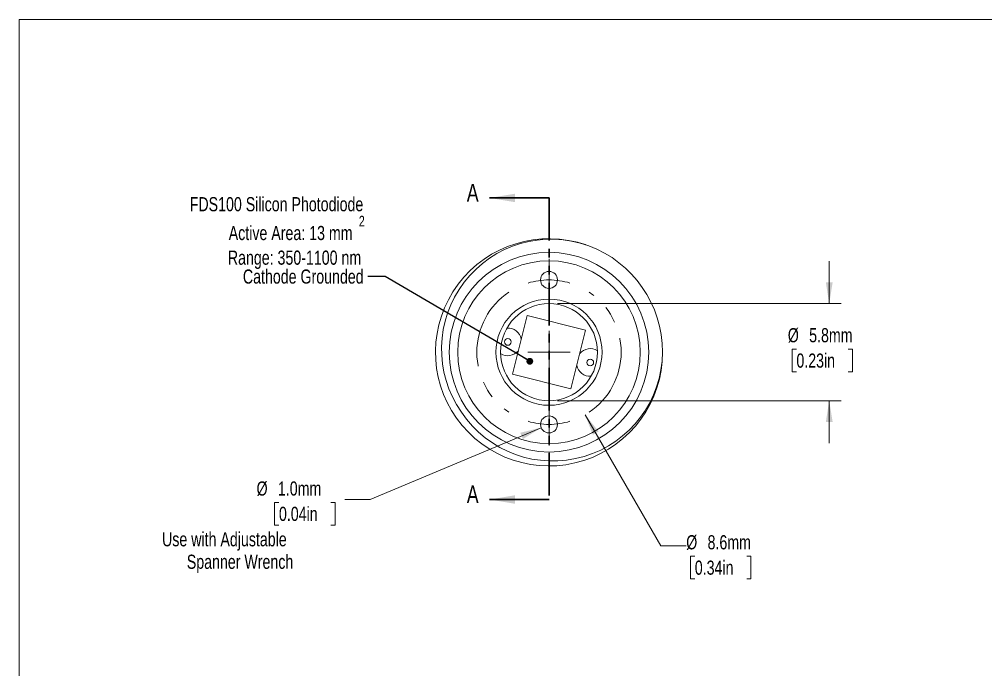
# Model space of a CAD drawing. Header units: millimetres. Extents: x 1 to 111, y 0 to 86.
# Drawn here: x 0.6 to 58.4, y 47 to 85.9 of the extents above; entities that cross this region are included whole.
import ezdxf

# ---------------------------------------------------------------- set-up
doc = ezdxf.new("R2010")
doc.units = ezdxf.units.MM
doc.header["$LTSCALE"] = 0.4
doc.linetypes.add('CENTERX2', pattern=[20.32, 12.7, -2.54, 2.54, -2.54])
doc.linetypes.add('PHANTOM', pattern=[12.7, 6.35, -1.27, 1.27, -1.27, 1.27, -1.27])
doc.styles.add('SLDTEXTSTYLE0', font='TXT', dxfattribs={"width": 0.75})
doc.dimstyles.new('SLDDIMSTYLE0', dxfattribs={"dimtxt": 0.846667, "dimasz": 1.27, "dimexe": 0, "dimexo": 0.0625, "dimgap": 0.211667, "dimtad": 0, "dimtih": 1, "dimtoh": 1, "dimdec": 1, "dimrnd": 1e-09, "dimzin": 12, "dimdsep": 46, "dimtxsty": 'SLDTEXTSTYLE0', "dimsah": 1, "dimcen": 0, "dimadec": 0, "dimazin": 3, "dimtfac": 1, "dimtdec": 1, "dimtofl": 0, "dimtmove": 0, "dimatfit": 3, "dimfxl": 1, "dimfrac": 2, "dimtolj": 1, "dimtzin": 12, "dimarcsym": 0})
doc.dimstyles.new('SLDDIMSTYLE1', dxfattribs={"dimtxt": 0.846667, "dimasz": 1.27, "dimexe": 0, "dimexo": 0.0625, "dimgap": 0.211667, "dimtad": 0, "dimtih": 1, "dimtoh": 1, "dimdec": 1, "dimrnd": 1e-09, "dimzin": 4, "dimdsep": 46, "dimtxsty": 'SLDTEXTSTYLE0', "dimsah": 1, "dimcen": 0, "dimadec": 0, "dimazin": 1, "dimtfac": 1, "dimtdec": 1, "dimtofl": 0, "dimtmove": 0, "dimatfit": 3, "dimfxl": 1, "dimfrac": 2, "dimtolj": 1, "dimtzin": 12, "dimarcsym": 0})
doc.dimstyles.new('SLDDIMSTYLE2', dxfattribs={"dimtxt": 0.846667, "dimasz": 1.27, "dimexe": 0, "dimexo": 0.0625, "dimgap": 0.211667, "dimtad": 0, "dimtih": 1, "dimtoh": 1, "dimdec": 1, "dimrnd": 1e-09, "dimzin": 12, "dimdsep": 46, "dimtxsty": 'SLDTEXTSTYLE0', "dimsah": 1, "dimcen": 0.09, "dimadec": 0, "dimazin": 3, "dimtfac": 1, "dimtdec": 1, "dimtmove": 0, "dimatfit": 0, "dimfxl": 1, "dimfrac": 2, "dimtolj": 1, "dimtzin": 12, "dimarcsym": 0})
doc.dimstyles.new('SLDDIMSTYLE3', dxfattribs={"dimtxt": 0.18, "dimasz": 0.4064, "dimexe": 0, "dimexo": 0.0625, "dimgap": 0, "dimtad": 0, "dimtih": 1, "dimtoh": 1, "dimdec": 0, "dimrnd": 1e-09, "dimzin": 0, "dimdsep": 46, "dimtxsty": 'Standard', "dimblk1": 'DOT', "dimblk2": 'DOT', "dimsah": 1, "dimcen": 0.09, "dimadec": 0, "dimazin": 0, "dimtfac": 0.4064, "dimtdec": 0, "dimtofl": 0, "dimtmove": 0, "dimatfit": 3, "dimldrblk": 'DOT', "dimfxl": 1, "dimfrac": 2, "dimtolj": 1, "dimtzin": 0, "dimarcsym": 0})

# ---------------------------------------------------------------- blocks, each defined once
blk = doc.blocks.new('_D')
at = {"color": 7, "linetype": 'Continuous', "lineweight": 0}
for p, q in [((34.48, 62.222), (39.005, 54.385)), ((39.005, 54.385), (40.529, 54.385)), ((41.044, 53.757), (40.786, 53.757)), ((40.786, 53.757), (40.786, 52.411)), ((44.147, 53.757), (44.404, 53.757)), ((44.404, 53.757), (44.404, 52.411)), ((40.786, 52.411), (41.044, 52.411)), ((44.404, 52.411), (44.147, 52.411))]:
    blk.add_line(p, q, dxfattribs=at)
blk.add_solid([(34.48, 62.222), (34.94, 61.02), (35.291, 61.223)], dxfattribs=at)
at = {"color": 7, "linetype": 'Continuous', "lineweight": 0, "char_height": 0.8467, "attachment_point": 1, "style": 'SLDTEXTSTYLE0'}
for s, insert in [('%%c', (40.529, 55.02)), ('8.6mm', (41.807, 55.02)), ('0.34in', (41.044, 53.503))]:
    blk.add_mtext(s, dxfattribs=dict(at, insert=insert))
blk = doc.blocks.new('_D_1')
at = {"color": 7, "linetype": 'Continuous', "lineweight": 0}
for p, q in [((31.853, 61.447), (21.624, 57.16)), ((16.165, 56.972), (15.907, 56.972)), ((15.907, 56.972), (15.907, 55.627)), ((19.268, 56.972), (19.525, 56.972)), ((19.525, 56.972), (19.525, 55.627)), ((21.624, 57.16), (20.1, 57.16)), ((15.907, 55.627), (16.165, 55.627)), ((19.525, 55.627), (19.268, 55.627))]:
    blk.add_line(p, q, dxfattribs=at)
blk.add_solid([(31.853, 61.447), (30.603, 61.143), (30.76, 60.768)], dxfattribs=at)
at = {"color": 7, "linetype": 'Continuous', "lineweight": 0, "attachment_point": 1, "style": 'SLDTEXTSTYLE0'}
for s, insert, char_height in [('%%c', (14.825, 58.235), 0.8467), ('1.0mm', (16.103, 58.235), 0.8467), ('0.04in', (16.165, 56.718), 0.8467), ('Use with Adjustable', (9.17, 55.201), 0.84667), ('Spanner Wrench', (10.651, 53.856), 0.84667)]:
    blk.add_mtext(s, dxfattribs=dict(at, insert=insert, char_height=char_height))
blk = doc.blocks.new('_D_2')
at = {"color": 7, "linetype": 'Continuous', "lineweight": 0}
for p, q in [((49.086, 68.861), (49.086, 71.401)), ((32.829, 68.861), (49.797, 68.861)), ((47.122, 66.136), (46.864, 66.136)), ((46.864, 66.136), (46.864, 64.79)), ((50.225, 66.136), (50.482, 66.136)), ((50.482, 66.136), (50.482, 64.79)), ((46.864, 64.79), (47.122, 64.79)), ((50.482, 64.79), (50.225, 64.79)), ((32.829, 63.061), (49.797, 63.061)), ((49.086, 63.061), (49.086, 60.521))]:
    blk.add_line(p, q, dxfattribs=at)
for points in [[(49.086, 68.861), (49.289, 70.131), (48.883, 70.131)], [(49.086, 63.061), (48.883, 61.791), (49.289, 61.791)]]:
    blk.add_solid(points, dxfattribs=at)
at = {"color": 7, "linetype": 'Continuous', "lineweight": 0, "char_height": 0.8467, "attachment_point": 1, "style": 'SLDTEXTSTYLE0'}
for s, insert in [('%%c', (46.607, 67.399)), ('5.8mm', (47.885, 67.399)), ('0.23in', (47.122, 65.882))]:
    blk.add_mtext(s, dxfattribs=dict(at, insert=insert))
blk = doc.blocks.new('SW_NOTE_3')
at = {"color": 0, "linetype": 'Continuous', "lineweight": 0, "attachment_point": 3, "style": 'SLDTEXTSTYLE0'}
for s, insert, char_height in [('FDS100 Silicon Photodiode', (-0.263, 4.751), 0.84667), ('2', (-0.175, 3.632), 0.635), ('Active Area: 13 mm', (-0.906, 3.029), 0.84667), ('Range: 350-1100 nm', (-0.389, 1.555), 0.84667), ('Cathode Grounded', (-0.244, 0.426), 0.84667)]:
    blk.add_mtext(s, dxfattribs=dict(at, insert=insert, char_height=char_height))
blk = doc.blocks.new('_DOT')
at = {"color": 0, "linetype": 'ByBlock', "lineweight": -2}
blk.add_line((-0.5, 0), (-1, 0), dxfattribs=at)
at = {"color": 0, "linetype": 'ByBlock', "const_width": 0.5}
blk.add_lwpolyline([(-0.25, 0, 1), (0.25, 0, 1)], format="xyb", close=True, dxfattribs=at)
blk = doc.blocks.new('SW_CENTERMARKSYMBOL_0')
at = {"color": 0, "linetype": 'Continuous', "lineweight": 0}
for p, q in [((0, 8.636), (0, 9.906)), ((0, 8.636), (0, 7.366)), ((0, 4.318), (0, 5.588)), ((0, 4.318), (-1.27, 4.318)), ((0, 4.318), (0, 3.048)), ((0, 4.318), (1.27, 4.318)), ((0, 0), (0, 1.27)), ((0, 0), (0, -1.27))]:
    blk.add_line(p, q, dxfattribs=at)
for start, end in [(90, 106.8517), (73.1483, 90), (253.1483, 270), (270, 286.8517)]:
    blk.add_arc((0, 4.318), 4.318, start, end, dxfattribs=at)
at = {"color": 0, "linetype": 'CENTERX2', "lineweight": 0}
for start, end in [(123.7034, 236.2966), (303.7034, 56.2966)]:
    blk.add_arc((0, 4.318), 4.318, start, end, dxfattribs=at)

msp = doc.modelspace()

# ---------------------------------------------------------------- linework, layer by layer
at = {"color": 7, "linetype": 'Continuous', "lineweight": 0}
for p, q in [((0.632, 85.858), (111.196, 85.858)), ((0.632, 85.858), (0.632, 0.361)), ((34.36, 72.443), (34.495, 72.389)), ((31.011, 68.144), (30.139, 64.651)), ((34.504, 67.271), (31.011, 68.144)), ((33.632, 63.778), (34.504, 67.271)), ((30.139, 64.651), (33.632, 63.778))]:
    msp.add_line(p, q, dxfattribs=at)
at = {"color": 7, "linetype": 'Continuous', "lineweight": 30}
for p, q in [((32.321, 75.181), (28.765, 75.181)), ((32.321, 57.153), (28.765, 57.153))]:
    msp.add_line(p, q, dxfattribs=at)
at = {"color": 7, "linetype": 'PHANTOM', "lineweight": 30}
msp.add_line((32.321, 75.181), (32.321, 57.153), dxfattribs=at)
at = {"color": 7, "linetype": 'Continuous', "lineweight": 0}
for centre, radius in [((32.321, 65.961), 5.969), ((32.321, 65.961), 5.461), ((32.321, 70.279), 0.508), ((32.321, 65.961), 3.175), ((32.321, 65.961), 2.9), ((29.857, 66.577), 0.203), ((34.786, 65.345), 0.203), ((32.321, 61.643), 0.508)]:
    msp.add_circle(centre, radius, dxfattribs=at)
for centre, radius, start, end in [((32.323, 65.953), 6.793, 70.89266, 0.06538), ((32.464, 66.145), 6.572, 70.13132, 214.93569), ((32.321, 65.961), 6.794, 0, 69.52845), ((29.857, 66.577), 0.826, 12.28049, 93.70105), ((32.545, 66.026), 6.571, 213.67833, 359.43419), ((29.857, 66.577), 0.826, 238.2444, 319.66496), ((34.786, 65.345), 0.826, 58.2444, 139.66496), ((34.786, 65.345), 0.826, 192.28049, 273.70105)]:
    msp.add_arc(centre, radius, start, end, dxfattribs=at)
at = {"color": 7, "linetype": 'Continuous', "lineweight": 30}
for points in [[(28.765, 75.181), (30.289, 74.927), (30.289, 75.435)], [(28.765, 57.153), (30.289, 56.899), (30.289, 57.407)]]:
    msp.add_solid(points, dxfattribs=at)

# ---------------------------------------------------------------- block references
at = {"color": 7, "linetype": 'Continuous', "lineweight": 0}
for name, p in [('SW_NOTE_3', (21.474, 70.48)), ('SW_CENTERMARKSYMBOL_0', (32.321, 61.643))]:
    msp.add_blockref(name, p, dxfattribs=at)

# ---------------------------------------------------------------- texts
at = {"color": 7, "linetype": 'Continuous', "char_height": 1.058, "attachment_point": 1, "style": 'SLDTEXTSTYLE0'}
for insert in [(27.403, 76.021), (27.403, 57.993)]:
    msp.add_mtext('A', dxfattribs=dict(at, insert=insert))

# ---------------------------------------------------------------- dimensions: what is measured, and where the dimension line sits
at = {"color": 7, "linetype": 'Continuous', "lineweight": 0}
dim = msp.add_linear_dim(base=(49.086, 63.061), p1=(32.321, 68.861), p2=(32.321, 63.061), angle=90, text='%%c<>', dimstyle='SLDDIMSTYLE2', dxfattribs=at)
dim.commit()
dim.dimension.update_dxf_attribs({"geometry": '_D_2', "text_midpoint": (49.086, 66.764), "dimtype": 160})
dim = msp.add_diameter_dim_2p(p1=(30.162, 69.701), p2=(34.48, 62.222), dimstyle='SLDDIMSTYLE0', dxfattribs=at)
dim.commit()
dim.dimension.update_dxf_attribs({"geometry": '_D', "text_midpoint": (43.008, 54.385), "dimtype": 163})
dim = msp.add_diameter_dim_2p(p1=(32.79, 61.839), p2=(31.853, 61.447), text='<>\\PUse with Adjustable\\PSpanner Wrench', dimstyle='SLDDIMSTYLE1', dxfattribs=at)
dim.commit()
dim.dimension.update_dxf_attribs({"geometry": '_D_1', "text_midpoint": (14.476, 57.6), "dimtype": 163})

# ---------------------------------------------------------------- leaders
msp.add_leader([(31.173, 65.418), (22.52, 70.48), (21.474, 70.48)], dimstyle='SLDDIMSTYLE3', dxfattribs=at)

doc.saveas('drawing.dxf')
